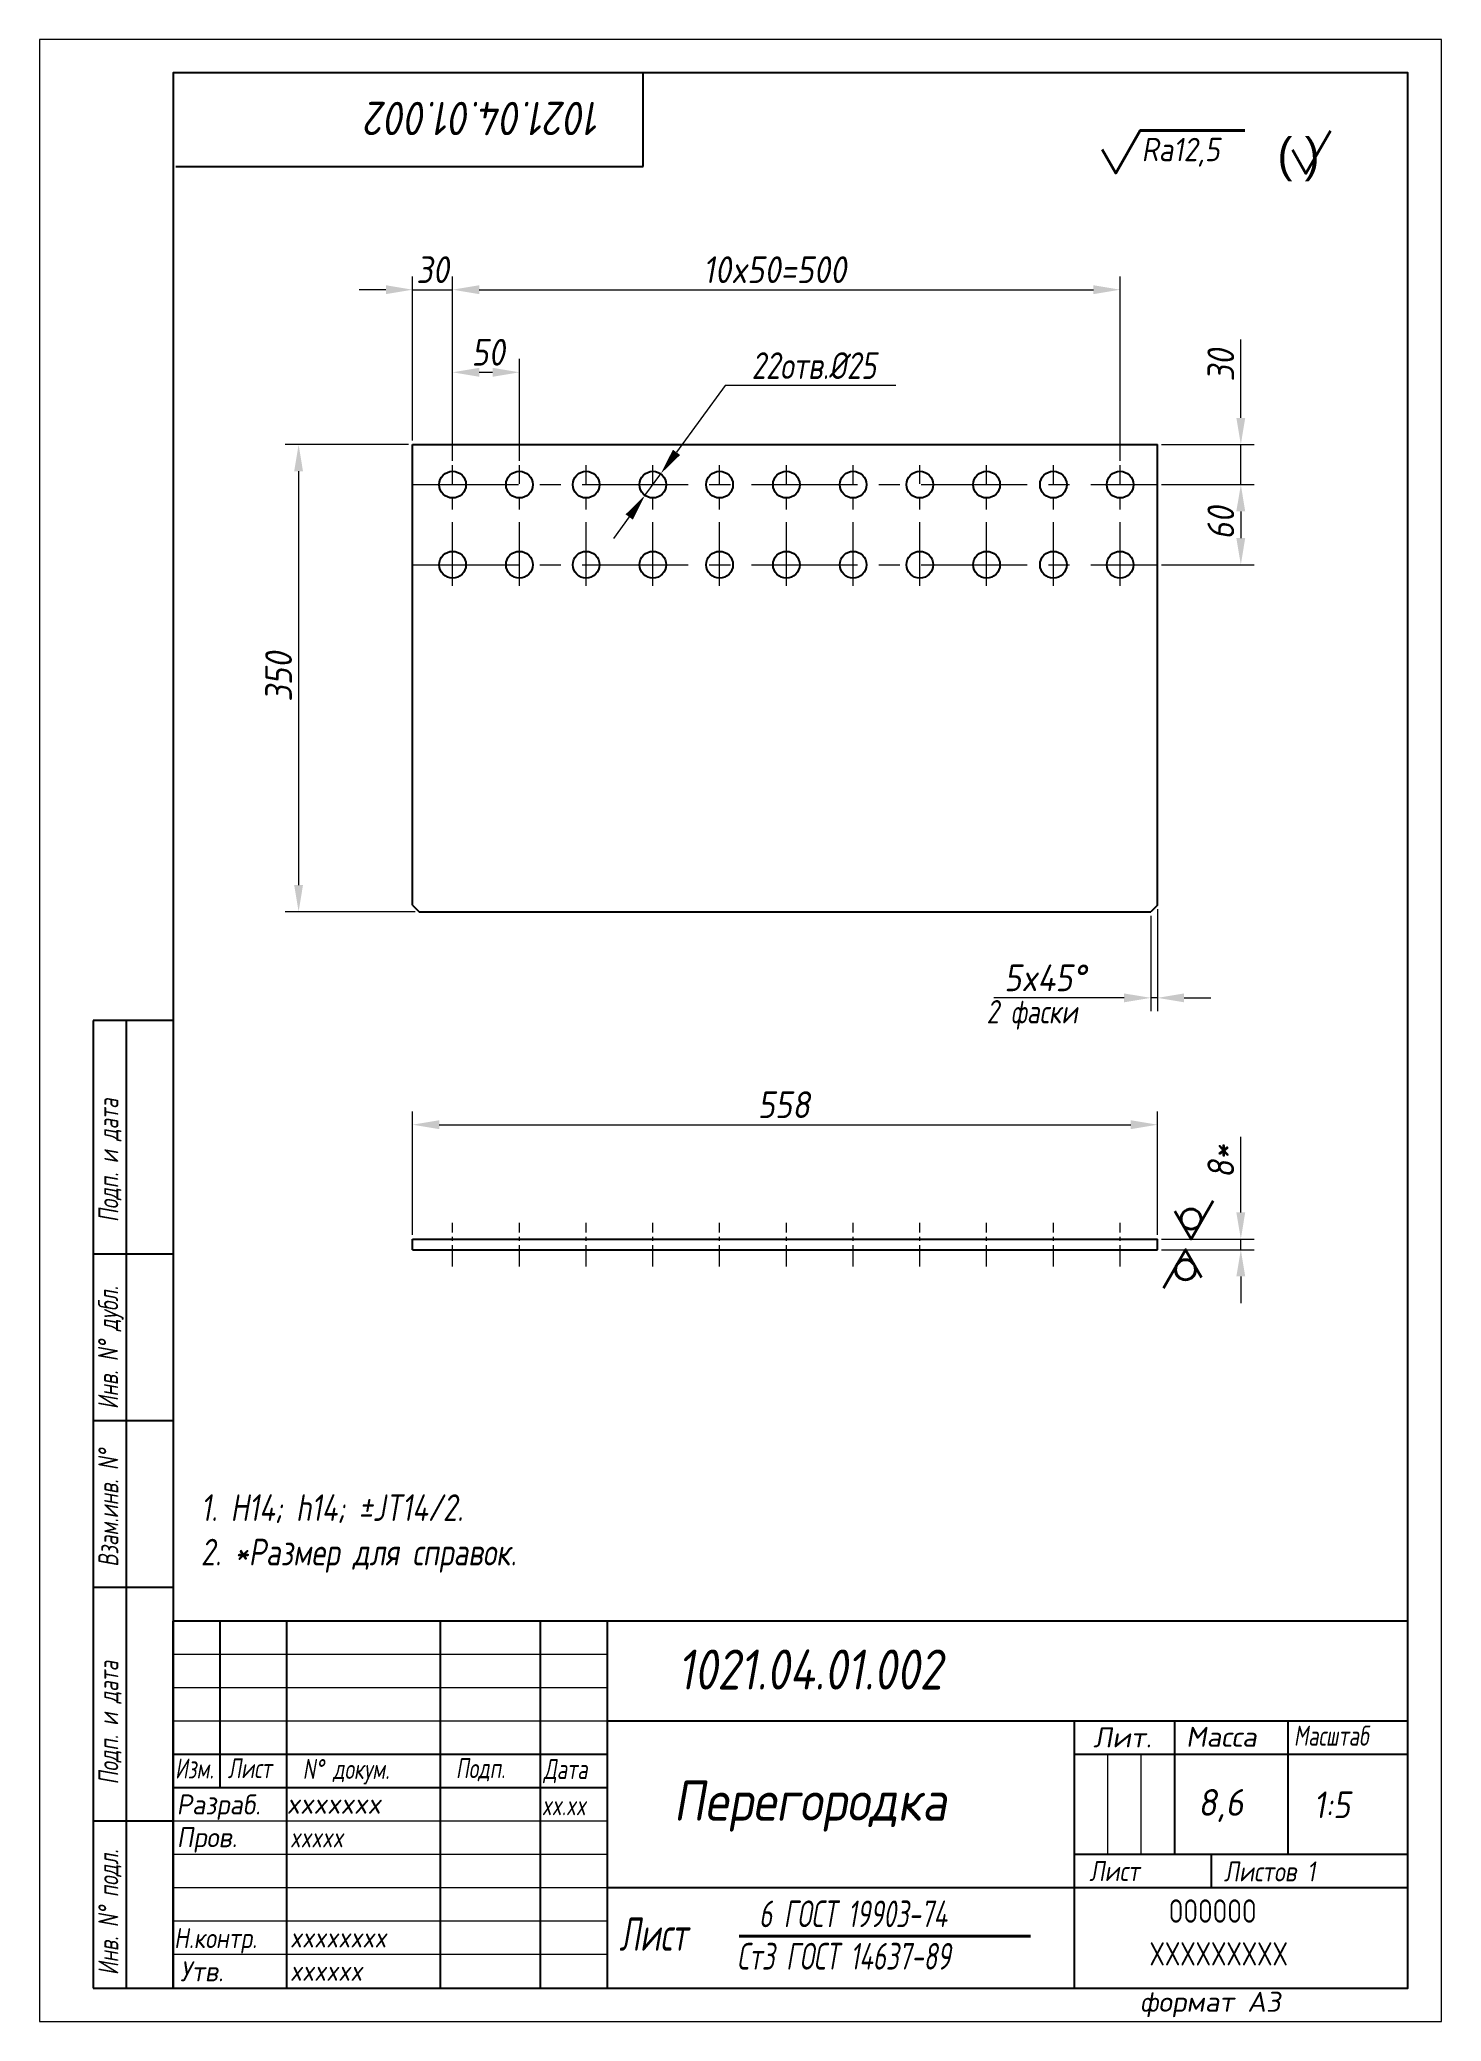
# Model space of a CAD drawing. Header units: millimetres. Extents: x 3000 to 3210, y -260 to 37.
import ezdxf

# ---------------------------------------------------------------- set-up
doc = ezdxf.new("R2010")
doc.units = ezdxf.units.MM
doc.linetypes.add('CENTER', pattern=[50.8, 31.75, -6.35, 6.35, -6.35])
for name, color, linetype, lineweight in [('Ax', 1, 'CENTER', 18), ('Dim', 3, 'Continuous', 40), ('Slim', 8, 'Continuous', 18), ('Text', 2, 'Continuous', 40), ('Wide', 31, 'Continuous', 60)]:
    doc.layers.add(name, color=color, linetype=linetype, lineweight=lineweight)
doc.styles.add('курсив', font='romans.shx', dxfattribs={"oblique": 10})
doc.styles.add('курсив 0_75', font='romans.shx', dxfattribs={"width": 0.75, "oblique": 10})
doc.styles.add('курсив 0_85', font='romans.shx', dxfattribs={"width": 0.85, "oblique": 10})
doc.dimstyles.new('к1_1св', dxfattribs={"dimtxt": 4, "dimasz": 4, "dimexe": 2, "dimexo": 0.625, "dimgap": 1, "dimtad": 1, "dimtoh": 1, "dimtxsty": 'курсив 0_75', "dimcen": 0, "dimadec": 0, "dimazin": 0, "dimtfac": 1, "dimtmove": 0, "dimatfit": 3, "dimldrblk": 'DOTSMALL', "dimfxl": 1, "dimlwd": 18, "dimlwe": 18, "dimarcsym": 0})
doc.dimstyles.new('к1_5', dxfattribs={"dimtxt": 4, "dimasz": 4, "dimexe": 2, "dimexo": 0.625, "dimgap": 1, "dimtad": 1, "dimlfac": 5, "dimtxsty": 'курсив 0_85', "dimcen": 0, "dimadec": 1, "dimazin": 0, "dimtp": 0.0165, "dimtm": 0.0075, "dimtfac": 1, "dimtmove": 0, "dimatfit": 3, "dimldrblk": 'DOTSMALL', "dimfxl": 1, "dimlwd": 18, "dimlwe": 18, "dimarcsym": 0})
doc.dimstyles.new('к1_5с', dxfattribs={"dimtxt": 4, "dimasz": 4, "dimexe": 2, "dimexo": 0.625, "dimgap": 1, "dimtad": 1, "dimlfac": 5, "dimtxsty": 'курсив 0_85', "dimcen": 0, "dimadec": 0, "dimazin": 0, "dimtm": 1e-09, "dimtfac": 1, "dimtmove": 0, "dimatfit": 3, "dimldrblk": 'DOTSMALL', "dimfxl": 1, "dimlwd": 18, "dimlwe": 18, "dimarcsym": 0})

# ---------------------------------------------------------------- blocks, each defined once
blk = doc.blocks.new('*D322')
at = {"layer": 'Defpoints', "color": 0, "transparency": 16777216}
for p in [(3167.91, -23.73), (3167.91, -29.73), (3180.4, -29.73)]:
    blk.add_point(p, dxfattribs=at)
at = {"layer": 'Dim', "color": 0, "lineweight": 18, "transparency": 16777216}
for p, q in [((3180.4, -19.73), (3180.4, -7.95)), ((3168.54, -23.73), (3182.4, -23.73)), ((3180.4, -29.73), (3180.4, -23.73)), ((3168.54, -29.73), (3182.4, -29.73)), ((3180.4, -33.73), (3180.4, -37.73))]:
    blk.add_line(p, q, dxfattribs=at)
at = {"layer": 'Dim', "color": 0, "transparency": 16777216}
for points in [[(3179.73, -19.73), (3181.06, -19.73), (3180.4, -23.73)], [(3179.73, -33.73), (3181.06, -33.73), (3180.4, -29.73)]]:
    blk.add_solid(points, dxfattribs=at)
at = {"layer": 'Dim', "color": 0, "transparency": 16777216, "insert": (3177.4, -11.84), "char_height": 4, "attachment_point": 5, "rotation": 90, "style": 'курсив 0_85'}
blk.add_mtext('30', dxfattribs=at)
blk = doc.blocks.new('_DotSmall')
at = {"color": 0, "linetype": 'ByBlock', "const_width": 0.5}
blk.add_lwpolyline([(-122670.927, 17467.939, 1), (-122670.802, 17467.939, 1)], format="xyb", close=True, dxfattribs=at)
blk = doc.blocks.new('*D323')
at = {"layer": 'Defpoints', "color": 0, "transparency": 16777216}
for p in [(3167.91, -29.73), (3167.91, -41.73), (3180.4, -41.73)]:
    blk.add_point(p, dxfattribs=at)
at = {"layer": 'Dim', "color": 0, "lineweight": 18, "transparency": 16777216}
for p, q in [((3168.54, -29.73), (3182.4, -29.73)), ((3180.4, -33.73), (3180.4, -37.73)), ((3168.54, -41.73), (3182.4, -41.73))]:
    blk.add_line(p, q, dxfattribs=at)
at = {"layer": 'Dim', "color": 0, "transparency": 16777216}
for points in [[(3179.73, -33.73), (3181.06, -33.73), (3180.4, -29.73)], [(3179.73, -37.73), (3181.06, -37.73), (3180.4, -41.73)]]:
    blk.add_solid(points, dxfattribs=at)
at = {"layer": 'Dim', "color": 0, "transparency": 16777216, "insert": (3177.4, -35.48), "char_height": 4, "attachment_point": 5, "rotation": 90, "style": 'курсив 0_85'}
blk.add_mtext('60', dxfattribs=at)
blk = doc.blocks.new('*D324')
at = {"layer": 'Defpoints', "color": 0, "transparency": 16777216}
for p in [(3072.31, -12.89), (3062.31, -26.8), (3072.31, -26.8)]:
    blk.add_point(p, dxfattribs=at)
at = {"layer": 'Dim', "color": 0, "lineweight": 18, "transparency": 16777216}
for p, q in [((3062.31, -26.18), (3062.31, -10.89)), ((3072.31, -26.18), (3072.31, -10.89)), ((3066.31, -12.89), (3068.31, -12.89))]:
    blk.add_line(p, q, dxfattribs=at)
at = {"layer": 'Dim', "color": 0, "transparency": 16777216}
for points in [[(3066.31, -12.22), (3066.31, -13.56), (3062.31, -12.89)], [(3068.31, -12.22), (3068.31, -13.56), (3072.31, -12.89)]]:
    blk.add_solid(points, dxfattribs=at)
at = {"layer": 'Dim', "color": 0, "transparency": 16777216, "insert": (3067.63, -9.89), "char_height": 4, "attachment_point": 5, "style": 'курсив 0_85'}
blk.add_mtext('50', dxfattribs=at)
blk = doc.blocks.new('*D325')
at = {"layer": 'Defpoints', "color": 0, "transparency": 16777216}
for p in [(3162.31, -0.51), (3062.31, -26.8), (3162.31, -26.8)]:
    blk.add_point(p, dxfattribs=at)
at = {"layer": 'Dim', "color": 0, "lineweight": 18, "transparency": 16777216}
for p, q in [((3062.31, -26.18), (3062.31, 1.49)), ((3162.31, -26.18), (3162.31, 1.49)), ((3066.31, -0.51), (3158.31, -0.51))]:
    blk.add_line(p, q, dxfattribs=at)
at = {"layer": 'Dim', "color": 0, "transparency": 16777216}
for points in [[(3066.31, 0.16), (3066.31, -1.18), (3062.31, -0.51)], [(3158.31, 0.16), (3158.31, -1.18), (3162.31, -0.51)]]:
    blk.add_solid(points, dxfattribs=at)
at = {"layer": 'Dim', "color": 0, "transparency": 16777216, "insert": (3110.56, 2.49), "char_height": 4, "attachment_point": 5, "style": 'курсив 0_85'}
blk.add_mtext('10x50=500', dxfattribs=at)
blk = doc.blocks.new('*D326')
at = {"layer": 'Defpoints', "color": 0, "transparency": 16777216}
for p in [(3062.31, -0.51), (3056.31, -23.73), (3062.31, -26.8)]:
    blk.add_point(p, dxfattribs=at)
at = {"layer": 'Dim', "color": 0, "lineweight": 18, "transparency": 16777216}
for p, q in [((3056.31, -23.1), (3056.31, 1.49)), ((3062.31, -26.18), (3062.31, 1.49)), ((3052.31, -0.51), (3048.31, -0.51)), ((3056.31, -0.51), (3062.31, -0.51)), ((3066.31, -0.51), (3070.31, -0.51))]:
    blk.add_line(p, q, dxfattribs=at)
at = {"layer": 'Dim', "color": 0, "transparency": 16777216}
for points in [[(3052.31, 0.16), (3052.31, -1.18), (3056.31, -0.51)], [(3066.31, 0.16), (3066.31, -1.18), (3062.31, -0.51)]]:
    blk.add_solid(points, dxfattribs=at)
at = {"layer": 'Dim', "color": 0, "transparency": 16777216, "insert": (3059.31, 2.49), "char_height": 4, "attachment_point": 5, "style": 'курсив 0_85'}
blk.add_mtext('30', dxfattribs=at)
blk = doc.blocks.new('*D327')
at = {"layer": 'Defpoints', "color": 0, "transparency": 16777216}
for p in [(3167.91, -125.65), (3056.31, -142.79), (3167.91, -142.79)]:
    blk.add_point(p, dxfattribs=at)
at = {"layer": 'Dim', "color": 0, "lineweight": 18, "transparency": 16777216}
for p, q in [((3056.31, -142.17), (3056.31, -123.65)), ((3167.91, -142.17), (3167.91, -123.65)), ((3060.31, -125.65), (3163.91, -125.65))]:
    blk.add_line(p, q, dxfattribs=at)
at = {"layer": 'Dim', "color": 0, "transparency": 16777216}
for points in [[(3060.31, -124.98), (3060.31, -126.32), (3056.31, -125.65)], [(3163.91, -124.98), (3163.91, -126.32), (3167.91, -125.65)]]:
    blk.add_solid(points, dxfattribs=at)
at = {"layer": 'Dim', "color": 0, "transparency": 16777216, "insert": (3111.94, -122.65), "char_height": 4, "attachment_point": 5, "style": 'курсив 0_85'}
blk.add_mtext('558', dxfattribs=at)
blk = doc.blocks.new('*D328')
at = {"layer": 'Defpoints', "color": 0, "transparency": 16777216}
for p in [(3056.31, -23.73), (3039.24, -93.73), (3057.31, -93.73)]:
    blk.add_point(p, dxfattribs=at)
at = {"layer": 'Dim', "color": 0, "lineweight": 18, "transparency": 16777216}
for p, q in [((3055.69, -23.73), (3037.24, -23.73)), ((3039.24, -27.73), (3039.24, -89.73)), ((3056.69, -93.73), (3037.24, -93.73))]:
    blk.add_line(p, q, dxfattribs=at)
at = {"layer": 'Dim', "color": 0, "transparency": 16777216}
for points in [[(3038.57, -27.73), (3039.9, -27.73), (3039.24, -23.73)], [(3038.57, -89.73), (3039.9, -89.73), (3039.24, -93.73)]]:
    blk.add_solid(points, dxfattribs=at)
at = {"layer": 'Dim', "color": 0, "transparency": 16777216, "insert": (3036.24, -58.53), "char_height": 4, "attachment_point": 5, "rotation": 90, "style": 'курсив 0_85'}
blk.add_mtext('350', dxfattribs=at)
blk = doc.blocks.new('*D329')
at = {"layer": 'Defpoints', "color": 0, "transparency": 16777216}
for p in [(3166.91, -93.73), (3167.91, -92.73), (3167.91, -106.64)]:
    blk.add_point(p, dxfattribs=at)
at = {"layer": 'Dim', "color": 0, "lineweight": 18, "transparency": 16777216}
for p, q in [((3166.91, -94.35), (3166.91, -108.64)), ((3167.91, -93.35), (3167.91, -108.64)), ((3162.91, -106.64), (3143.4, -106.64)), ((3167.91, -106.64), (3166.91, -106.64)), ((3171.91, -106.64), (3175.91, -106.64))]:
    blk.add_line(p, q, dxfattribs=at)
at = {"layer": 'Dim', "color": 0, "transparency": 16777216}
for points in [[(3162.91, -105.98), (3162.91, -107.31), (3166.91, -106.64)], [(3171.91, -105.98), (3171.91, -107.31), (3167.91, -106.64)]]:
    blk.add_solid(points, dxfattribs=at)
at = {"layer": 'Dim', "color": 0, "transparency": 16777216, "insert": (3151.08, -103.64), "char_height": 4, "attachment_point": 5, "style": 'курсив 0_85'}
blk.add_mtext('5x45%%d', dxfattribs=at)
blk = doc.blocks.new('*D330')
at = {"layer": 'Defpoints', "color": 0, "transparency": 16777216}
for p in [(3093.49, -28.11), (3091.13, -31.34)]:
    blk.add_point(p, dxfattribs=at)
at = {"layer": 'Dim', "color": 0, "lineweight": 18, "transparency": 16777216}
for p, q in [((3103.16, -14.89), (3095.86, -24.88)), ((3128.73, -14.89), (3103.16, -14.89)), ((3091.13, -31.34), (3093.49, -28.11)), ((3088.77, -34.57), (3086.41, -37.8))]:
    blk.add_line(p, q, dxfattribs=at)
at = {"layer": 'Dim', "color": 0, "transparency": 16777216}
for points in [[(3095.32, -24.49), (3096.39, -25.28), (3093.49, -28.11)], [(3088.23, -34.18), (3089.31, -34.96), (3091.13, -31.34)]]:
    blk.add_solid(points, dxfattribs=at)
at = {"layer": 'Dim', "color": 0, "transparency": 16777216, "insert": (3116.44, -11.89), "char_height": 4, "attachment_point": 5, "style": 'курсив 0_75'}
blk.add_mtext('22отв.%%c25', dxfattribs=at)
blk = doc.blocks.new('*D761')
at = {"layer": 'Defpoints', "color": 0, "transparency": 16777216}
for p in [(3167.91, -142.79), (3167.91, -144.39), (3180.4, -144.39)]:
    blk.add_point(p, dxfattribs=at)
at = {"layer": 'Dim', "color": 0, "lineweight": 18, "transparency": 16777216}
for p, q in [((3180.4, -138.79), (3180.4, -127.46)), ((3168.54, -142.79), (3182.4, -142.79)), ((3168.54, -144.39), (3182.4, -144.39)), ((3180.4, -144.39), (3180.4, -142.79)), ((3180.4, -148.39), (3180.4, -152.39))]:
    blk.add_line(p, q, dxfattribs=at)
at = {"layer": 'Dim', "color": 0, "transparency": 16777216}
for points in [[(3179.73, -138.79), (3181.06, -138.79), (3180.4, -142.79)], [(3179.73, -148.39), (3181.06, -148.39), (3180.4, -144.39)]]:
    blk.add_solid(points, dxfattribs=at)
at = {"layer": 'Dim', "color": 0, "transparency": 16777216, "insert": (3177.4, -131.13), "char_height": 4, "attachment_point": 5, "rotation": 90, "style": 'курсив 0_85'}
blk.add_mtext('8*', dxfattribs=at)

msp = doc.modelspace()

# ---------------------------------------------------------------- linework, layer by layer
for p, q in [((3090.8553, 17.9723), (3090.8553, 31.9723)), ((3020.8553, 17.9723), (3090.8553, 17.9723)), ((3056.3136, -23.7272), (3167.9136, -23.7272)), ((3056.3136, -92.7272), (3056.3136, -23.7272)), ((3167.9136, -92.7272), (3167.9136, -23.7272)), ((3056.3136, -92.7272), (3057.3136, -93.7272)), ((3057.3136, -93.7272), (3166.9136, -93.7272)), ((3167.9136, -92.7272), (3166.9136, -93.7272)), ((3020.4427, -110.0338), (3008.4427, -110.0338)), ((3008.4427, -110.0338), (3008.4427, -255.0338)), ((3013.4432, -254.9635), (3013.4432, -110.0338)), ((3020.3733, -145.0336), (3008.4427, -145.035)), ((3056.3136, -142.7916), (3167.9136, -142.7916)), ((3056.3136, -144.3916), (3056.3136, -142.7916)), ((3056.3136, -144.3916), (3167.9136, -144.3916)), ((3167.9136, -144.3916), (3167.9136, -142.7916)), ((3020.3561, -170.0336), (3008.4427, -170.0332)), ((3020.4427, -195.0334), (3008.4427, -195.0314)), ((3020.4427, -255.0338), (3020.4427, -200.0338)), ((3205.4427, -200.0338), (3020.4427, -200.0338)), ((3027.4427, -200.0338), (3027.4427, -225.0338)), ((3037.4427, -200.0338), (3037.4427, -255.0338)), ((3060.4427, -200.0338), (3060.4427, -255.0338)), ((3075.4427, -200.0338), (3075.4427, -255.0338)), ((3085.4427, -200.0338), (3085.4427, -255.0338)), ((3155.4427, -215.0338), (3085.4427, -215.0338)), ((3155.4427, -215.0338), (3155.4427, -255.0338)), ((3205.4427, -215.0338), (3155.4427, -215.0338)), ((3170.4427, -215.0338), (3170.4427, -235.0338)), ((3187.4427, -215.0338), (3187.4427, -235.0338)), ((3085.4427, -220.0338), (3020.4427, -220.0338)), ((3205.4427, -220.0338), (3155.4427, -220.0338)), ((3085.4427, -225.0338), (3020.4427, -225.0338)), ((3020.4427, -230.0343), (3008.4427, -230.0343)), ((3205.4427, -235.0338), (3155.4427, -235.0338)), ((3175.9471, -235.0338), (3175.9471, -240.0338)), ((3155.4427, -240.0338), (3085.4427, -240.0338)), ((3205.4427, -240.0338), (3155.4427, -240.0338)), ((3008.4427, -255.0338), (3020.4427, -255.0338))]:
    msp.add_line(p, q)
msp.add_lwpolyline([(3020.4427, -255.0338), (3205.4427, -255.0338), (3205.4427, 31.9662), (3020.4427, 31.9662)], close=True)
for centre in [(3062.3136, -29.7272), (3072.3136, -29.7272), (3082.3136, -29.7272), (3092.3136, -29.7272), (3102.3136, -29.7272), (3112.3136, -29.7272), (3122.3136, -29.7272), (3132.3136, -29.7272), (3142.3136, -29.7272), (3152.3136, -29.7272), (3162.3136, -29.7272), (3062.3136, -41.7272), (3072.3136, -41.7272), (3082.3136, -41.7272), (3092.3136, -41.7272), (3102.3136, -41.7272), (3112.3136, -41.7272), (3122.3136, -41.7272), (3132.3136, -41.7272), (3142.3136, -41.7272), (3152.3136, -41.7272), (3162.3136, -41.7272)]:
    msp.add_circle(centre, 2)
at = {"layer": 'Ax', "ltscale": 0.3}
for p, q in [((3062.3136, -44.8704), (3062.3136, -26.8026)), ((3072.3136, -44.8704), (3072.3136, -26.8026)), ((3082.3136, -44.8704), (3082.3136, -26.8026)), ((3092.3136, -44.8704), (3092.3136, -26.8026)), ((3102.3136, -44.8704), (3102.3136, -26.8026)), ((3112.3136, -44.8704), (3112.3136, -26.8026)), ((3122.3136, -44.8704), (3122.3136, -26.8026)), ((3132.3136, -44.8704), (3132.3136, -26.8026)), ((3142.3136, -44.8704), (3142.3136, -26.8026)), ((3152.3136, -44.8704), (3152.3136, -26.8026)), ((3162.3136, -44.8704), (3162.3136, -26.8026))]:
    msp.add_line(p, q, dxfattribs=at)
at = {"layer": 'Ax', "ltscale": 0.5}
for p, q in [((3056.3136, -29.7272), (3167.9136, -29.7272)), ((3056.3136, -41.7272), (3167.9136, -41.7272))]:
    msp.add_line(p, q, dxfattribs=at)
at = {"layer": 'Ax', "ltscale": 0.1}
for p, q in [((3062.3136, -146.8878), (3062.3136, -140.3776)), ((3072.3136, -146.8878), (3072.3136, -140.3776)), ((3082.3136, -146.8878), (3082.3136, -140.3776)), ((3092.3136, -146.8878), (3092.3136, -140.3776)), ((3102.3136, -146.8878), (3102.3136, -140.3776)), ((3112.3136, -146.8878), (3112.3136, -140.3776)), ((3122.3136, -146.8878), (3122.3136, -140.3776)), ((3132.3136, -146.8878), (3132.3136, -140.3776)), ((3142.3136, -146.8878), (3142.3136, -140.3776)), ((3152.3136, -146.8878), (3152.3136, -140.3776)), ((3162.3136, -146.8878), (3162.3136, -140.3776))]:
    msp.add_line(p, q, dxfattribs=at)
at = {"layer": 'Slim'}
for p, q in [((3085.4427, -205.0338), (3020.4427, -205.0338)), ((3085.4427, -210.0338), (3020.4427, -210.0338)), ((3085.4427, -215.0338), (3020.4427, -215.0338)), ((3160.4427, -220.0338), (3160.4427, -235.0338)), ((3165.4427, -220.0338), (3165.4427, -235.0338)), ((3085.4427, -230.0338), (3020.4427, -230.0338)), ((3085.4427, -235.0338), (3020.4427, -235.0338)), ((3085.4427, -240.0338), (3020.4427, -240.0338)), ((3085.4427, -245.0338), (3020.4427, -245.0338)), ((3085.4427, -250.0338), (3020.4427, -250.0338))]:
    msp.add_line(p, q, dxfattribs=at)
msp.add_lwpolyline([(3000.4427, -260.0338), (3210.4427, -260.0338), (3210.4427, 36.9662), (3000.4427, 36.9662)], close=True, dxfattribs=at)
at = {"layer": 'Text', "ltscale": 6}
msp.add_line((3105.2663, -247.2759), (3148.8712, -247.2694), dxfattribs=at)
at = {"layer": 'Text'}
for points in [[(3159.6314, 20.4797), (3161.6583, 16.9691), (3165.3376, 23.3419), (3181.0007, 23.3419)], [(3188.1342, 20.4362), (3190.161, 16.9256), (3193.8403, 23.2984)], [(3170.5294, -138.6163), (3172.9412, -142.7916), (3176.2615, -137.0393)], [(3174.5245, -148.5669), (3172.1127, -144.3916), (3168.7924, -150.1439)]]:
    msp.add_lwpolyline(points, dxfattribs=at)
for centre in [(3172.9412, -139.7916), (3172.1127, -147.3916)]:
    msp.add_circle(centre, 1.5, dxfattribs=at)

# ---------------------------------------------------------------- texts
at = {"layer": 'Text', "oblique": 10}
for s, height, rotation, style, width, p in [('1021.04.01.002', 5, 180, 'курсив', 0.85, (3084.6071, 27.649)), ('Подп. и дата', 3, 90, 'курсив 0_75', 0.7, (3012.2326, -140.2507)), ('Инв. N%%D дубл.', 3, 90, 'курсив 0_75', 0.7, (3012.1988, -168.2867)), ('Взам.инв. N%%D', 3, 90, 'курсив 0_75', 0.7, (3012.2326, -191.9126)), ('Подп. и дата', 3, 90, 'курсив 0_75', 0.7, (3012.2326, -224.5379)), ('Инв. N%%D подл.', 3, 90, 'курсив 0_75', 0.7, (3012.2326, -253.1106))]:
    msp.add_text(s, height=height, rotation=rotation, dxfattribs=dict(at, style=style, width=width)).set_placement(p)
for s, height, style, width, p in [('Ra12,5', 3.5, 'курсив 0_85', 0.85, (3165.5304, 18.7504)), ('2 фаски', 3.5, 'курсив 0_75', 0.75, (3142.3053, -110.4702)), ('1021.04.01.002', 6, 'курсив', 0.8, (3096.0235, -210.3028)), ('Масштаб', 3, 'курсив', 0.7, (3188.3392, -218.7209)), ('Изм.', 3, 'курсив', 0.7, (3020.7212, -223.6386)), ('Лист', 3, 'курсив', 0.7, (3028.6219, -223.5904)), ('N%%D докум.', 3, 'курсив', 0.7, (3039.8506, -223.711)), ('Подп.', 3, 'курсив', 0.7, (3062.7908, -223.5904)), ('Дата', 3, 'курсив', 0.7, (3075.9353, -223.7288)), ('Перегородка', 6, 'курсив 0_85', 0.85, (3095.3878, -229.9627)), ('8,6', 4, 'курсив', 0.9, (3174, -229.2224)), ('1:5', 4, 'курсив 0_85', 0.85, (3191.2977, -229.5785)), ('Разраб.', 3, 'курсив', 0.9, (3020.9562, -229.0283)), ('Пров.', 3, 'курсив', 0.9, (3020.9822, -233.9329)), ('xxxxx', 3, 'курсив', 0.75, (3037.948, -233.9547)), ('Лист ', 3, 'курсив', 0.8, (3157.7052, -239.0027)), ('Листов 1', 3, 'курсив', 0.8, (3177.8515, -239.0663)), (' 6 ГОСТ 19903-74', 4, 'курсив 0_75', 0.65, (3106.4888, -245.9201)), ('Н.контр.', 3, 'курсив', 0.8, (3020.5729, -249.0519)), ('Лист', 5, 'курсив 0_75', 0.65, (3087.2899, -249.4563)), ('xxxxxxxx', 3, 'курсив 0_85', 0.85, (3037.948, -248.9547)), ('Ст3 ГОСТ 14637-89', 4, 'курсив 0_75', 0.65, (3104.9242, -252.277)), ('Утв.', 3, 'курсив', 0.9, (3021.5038, -254.0301)), ('xxxxxx', 3, 'курсив 0_85', 0.85, (3037.948, -253.9547))]:
    msp.add_text(s, height=height, dxfattribs=dict(at, style=style, width=width)).set_placement(p)
at = {"layer": 'Text'}
msp.add_text('( )', height=5, dxfattribs=at).set_placement((3185.8913, 17.2543))
at = {"layer": 'Text', "style": 'курсив', "oblique": 10}
for s, p in [('Лит.', (3158.2863, -218.9735)), ('Масса', (3172.1796, -218.8883)), ('формат А3', (3165.3001, -258.5992))]:
    msp.add_text(s, height=3, dxfattribs=at).set_placement(p)
at = {"layer": 'Text', "ltscale": 0.8, "style": 'курсив', "oblique": 10}
for s, width, p in [('xxxxxxx', 0.95, (3037.4427, -228.9107)), ('xx.xx', 0.7, (3075.6688, -229.1408))]:
    msp.add_text(s, height=3, dxfattribs=dict(at, width=width)).set_placement(p)
at = {"layer": 'Text', "ltscale": 6, "insert": (3024.5806, -181.0419), "char_height": 4, "width": 177.752582, "attachment_point": 1, "style": 'курсив 0_75'}
msp.add_mtext('1. H14; h14; %%PJT14/2.\\P2. *Размер для справок.', dxfattribs=at)
at = {"layer": 'Wide', "lineweight": 50, "style": 'курсив', "width": 0.7}
for s, p in [('OOOOOO', (3169.5943, -245.2537)), ('XXXXXXXXX', (3166.721, -251.6635))]:
    msp.add_text(s, height=3.5, dxfattribs=at).set_placement(p)

# ---------------------------------------------------------------- dimensions: what is measured, and where the dimension line sits
at = {"layer": 'Dim'}
for base, p1, p2, picture, middle in [((3062.3136, -0.5106), (3056.3136, -23.7272), (3062.3136, -26.8026), '*D326', (3059.3136, -0.5106)), ((3072.3136, -12.8895), (3062.3136, -26.8026), (3072.3136, -26.8026), '*D324', (3067.6275, -12.8895)), ((3167.9136, -125.6509), (3056.3136, -142.7916), (3167.9136, -142.7916), '*D327', (3111.944, -125.6509))]:
    dim = msp.add_linear_dim(base=base, p1=p1, p2=p2, dimstyle='к1_5', dxfattribs=at)
    dim.commit()
    dim.dimension.update_dxf_attribs({"geometry": picture, "text_midpoint": middle, "dimtype": 160})
for base, p1, p2, text, picture, middle in [((3162.3136, -0.5106), (3062.3136, -26.8026), (3162.3136, -26.8026), '10x50=<>', '*D325', (3110.5641, -0.5106)), ((3167.9136, -106.6448), (3166.9136, -93.7272), (3167.9136, -92.7272), '<>x45%%d', '*D329', (3151.0798, -106.6448))]:
    dim = msp.add_linear_dim(base=base, p1=p1, p2=p2, text=text, dimstyle='к1_5', dxfattribs=at)
    dim.commit()
    dim.dimension.update_dxf_attribs({"geometry": picture, "text_midpoint": middle, "dimtype": 160})
for base, p1, p2, picture, middle in [((3180.3953, -29.7272), (3167.9136, -23.7272), (3167.9136, -29.7272), '*D322', (3180.3953, -11.8374)), ((3039.2356, -93.7272), (3056.3136, -23.7272), (3057.3136, -93.7272), '*D328', (3039.2356, -58.5252)), ((3180.3953, -41.7272), (3167.9136, -29.7272), (3167.9136, -41.7272), '*D323', (3180.3953, -35.4789))]:
    dim = msp.add_linear_dim(base=base, p1=p1, p2=p2, angle=90, dimstyle='к1_5', dxfattribs=at)
    dim.commit()
    dim.dimension.update_dxf_attribs({"geometry": picture, "text_midpoint": middle, "dimtype": 160})
dim = msp.add_diameter_dim_2p(p1=(3091.1332, -31.3416), p2=(3093.4941, -28.1127), text='22отв.%%c25', dimstyle='к1_1св', dxfattribs=at)
dim.commit()
dim.dimension.update_dxf_attribs({"geometry": '*D330', "text_midpoint": (3116.444, -14.8895), "dimtype": 163})
dim = msp.add_linear_dim(base=(3180.3953, -144.3916), p1=(3167.9136, -142.7916), p2=(3167.9136, -144.3916), angle=90, dimstyle='к1_5с', override={"dimpost": '*'}, dxfattribs=at)
dim.commit()
dim.dimension.update_dxf_attribs({"geometry": '*D761', "text_midpoint": (3180.3953, -131.1279), "dimtype": 160})

doc.saveas('drawing.dxf')
